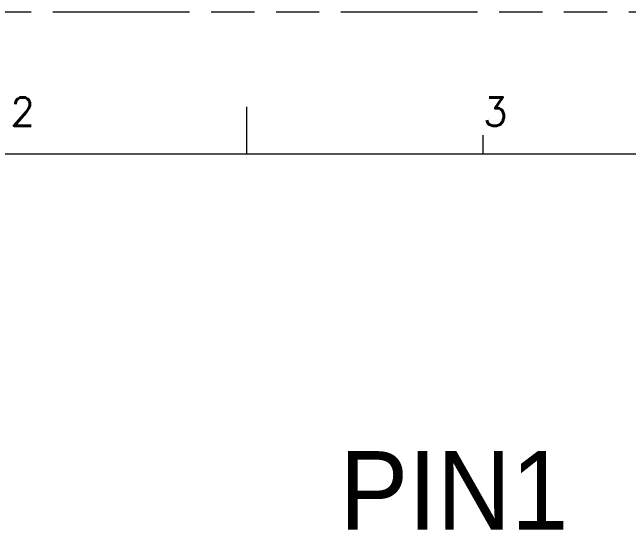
# Model space of a CAD drawing. Extents: x 3807 to 4077, y -466 to -276.
# Drawn here: x 3864.28 to 3907.1, y -311.95 to -276 of the extents above; entities that cross this region are included whole.
import ezdxf

# ---------------------------------------------------------------- set-up
doc = ezdxf.new("R2010")
doc.units = 0
doc.linetypes.add('PHANTOM', pattern=[29.5, 9.5, -1.5, 3, -1.5, 3, -1.5, 9.5])
doc.layers.get('0').update_dxf_attribs({"lineweight": 9})
doc.layers.add('0PAPERF', color=2, linetype='PHANTOM', lineweight=9, plot=False)
doc.layers.add('備註', color=1, linetype='Continuous', lineweight=9)
doc.styles.add('SIMPLEX', font='simplex.shx')
doc.styles.get("Standard").update_dxf_attribs({"font": 'PMingLiU.ttf'})

msp = doc.modelspace()

# ---------------------------------------------------------------- linework, layer by layer
for p, q in [((3880.57, -285.848), (3880.57, -282.565)), ((3896.982, -285.848), (3896.982, -284.535)), ((4068.327, -285.848), (3814.92, -285.848))]:
    msp.add_line(p, q)
at = {"layer": '0PAPERF'}
msp.add_line((4076.601, -275.996), (3807.369, -275.996), dxfattribs=at)

# ---------------------------------------------------------------- texts
at = {"style": 'SIMPLEX'}
for s, p in [('2', (3864.157, -283.878)), ('3', (3896.982, -283.878))]:
    msp.add_text(s, height=1.969, dxfattribs=at).set_placement(p)
at = {"layer": '備註', "color": 1, "lineweight": 0, "insert": (3902.896, -306.495), "char_height": 5.45832, "attachment_point": 3}
msp.add_mtext('{\\fPMingLiU|b0|i0|c136|p2;\\C256; PIN1}', dxfattribs=at)

doc.saveas('drawing.dxf')
